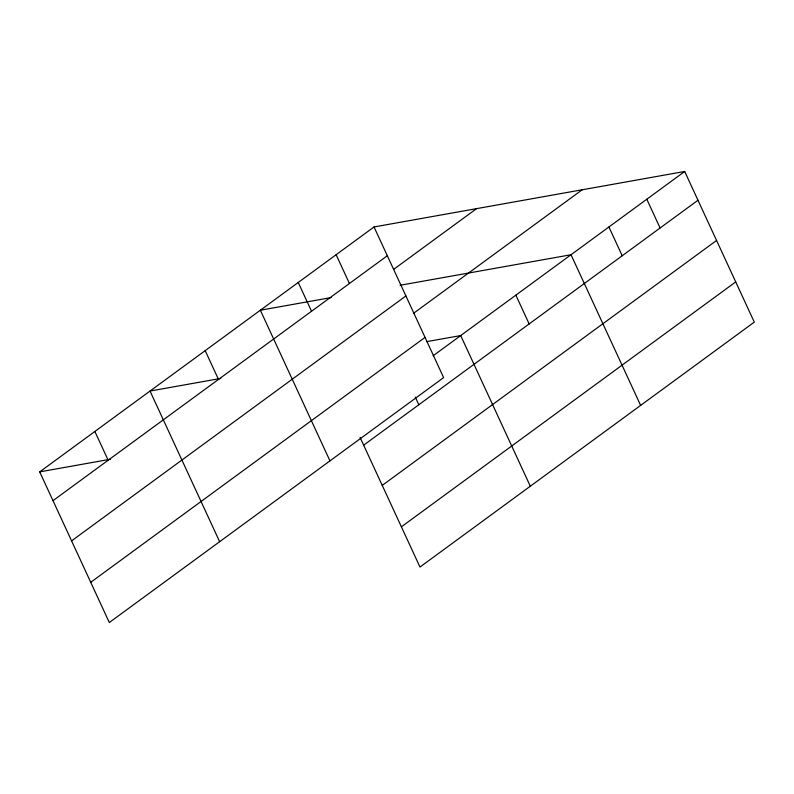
<?xml version="1.0" encoding="UTF-8"?>
<svg xmlns="http://www.w3.org/2000/svg" width="794" height="794" viewBox="0 0 794 794"><rect width="100%" height="100%" fill="white"/><g stroke="black" fill="none" stroke-linecap="round" stroke-linejoin="round"><path stroke-width="1.19" d="M374.024 226.955L443.628 377.607L109.314 622.526L39.7 471.874L374.024 226.955L684.686 171.474L754.3 322.126L419.976 567.045L360.079 437.425M53 500.647L387.323 255.737M393.784 269.275L476.539 208.653M71.579 540.873L405.903 295.954M413.337 313.471L582.171 189.786M90.724 582.31L425.048 337.39M433.117 355.772L684.686 171.474M363.662 445.166L697.986 200.247M382.251 485.382L716.565 240.463M401.397 526.819L735.72 281.91M331.138 297.591L260.353 310.226L329.967 460.877M400.087 285.274L571.025 254.745L640.629 405.397M220.811 378.41L150.026 391.055L219.64 541.707M426.517 341.668L460.699 335.574L530.303 486.216M39.7 471.874L110.485 459.23M646.802 199.234L660.092 228.007M608.909 226.985L622.208 255.767M515.862 295.16L529.151 323.932M415.242 397.01L418.825 404.751M336.13 254.715L349.429 283.488M298.246 282.475L311.536 311.248M205.189 350.64L218.489 379.413M94.863 431.47L108.163 460.242"/></g></svg>
